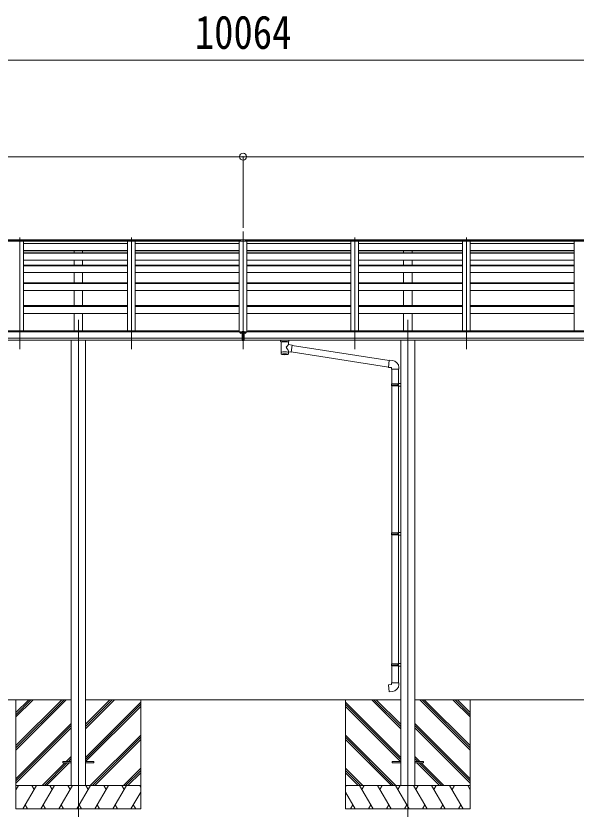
# Model space of a CAD drawing. Units: millimetres at full size; details may follow other scales. Extents: x -12578 to 12718, y -8779 to 8681.
# Drawn here: x 2381 to 5973, y -5230 to -141 of the extents above; entities that cross this region are included whole.
import ezdxf
from ezdxf.enums import TextEntityAlignment as Align

# ---------------------------------------------------------------- set-up
doc = ezdxf.new("R2010")
doc.units = ezdxf.units.MM
doc.header["$LTSCALE"] = 45
doc.header["$PDMODE"] = 32
doc.header["$PDSIZE"] = 45
for name, color, linetype, lineweight in [('0-0_0', 7, 'Continuous', 9), ('0-1_本体', 4, 'Continuous', 9), ('0-2_部品', 7, 'Continuous', 9), ('0-3_ELV2', 4, 'Continuous', 9), ('0-4_TABLE1', 7, 'Continuous', 9), ('0-8_PARTS2', 2, 'Continuous', 9), ('0-A_寸法', 6, 'Continuous', 9)]:
    doc.layers.add(name, color=color, linetype=linetype, lineweight=lineweight)
doc.styles.add('ＭＳ ゴシック', font='')
doc.styles.get('ＭＳ ゴシック').set_extended_font_data('MS Gothic')

msp = doc.modelspace()

# ---------------------------------------------------------------- linework, layer by layer
at = {"layer": '0-0_0'}
for p, q in [((-73.35, -4528.76), (2736.25, -4528.76)), ((2381.45, -4528.76), (2381.45, -5228.76)), ((2381.45, -4822.94), (2675.63, -4528.76)), ((2381.45, -4837.08), (2689.77, -4528.76)), ((2381.45, -4851.22), (2703.91, -4528.76)), ((2381.45, -4639.09), (2491.78, -4528.76)), ((2381.45, -4624.95), (2477.64, -4528.76)), ((2381.45, -4610.81), (2463.49, -4528.76)), ((2826.65, -4714.39), (3012.28, -4528.76)), ((2826.65, -4700.25), (2998.14, -4528.76)), ((2826.65, -4686.11), (2983.99, -4528.76)), ((2826.65, -4528.76), (4508.25, -4528.76)), ((4848.29, -4528.75), (3166.69, -4528.77)), ((3181.45, -4528.76), (3181.45, -5228.76)), ((4493.49, -4528.75), (4493.5, -5228.75)), ((4848.29, -4714.38), (4662.65, -4528.75)), ((4848.29, -4700.24), (4676.8, -4528.75)), ((4848.29, -4686.09), (4690.94, -4528.75)), ((7748.29, -4528.7), (4938.69, -4528.75)), ((5293.49, -4851.2), (4971.02, -4528.75)), ((5293.49, -4837.06), (4985.16, -4528.75)), ((5293.49, -4822.92), (4999.31, -4528.75)), ((5293.49, -4639.07), (5183.15, -4528.74)), ((5293.49, -4624.93), (5197.3, -4528.74)), ((5293.49, -4610.79), (5211.44, -4528.74)), ((5293.49, -4528.74), (5293.5, -5228.74)), ((2826.65, -4898.24), (3181.45, -4543.44)), ((2826.65, -4912.38), (3181.45, -4557.58)), ((2828.06, -4925.11), (3181.45, -4571.73)), ((4848.29, -4898.22), (4493.49, -4543.43)), ((4848.29, -4912.37), (4493.49, -4557.57)), ((4846.88, -4925.09), (4493.49, -4571.72)), ((2381.45, -5035.07), (2736.25, -4680.27)), ((5293.49, -5035.05), (4938.69, -4680.26)), ((2381.45, -5049.21), (2736.25, -4694.42)), ((2381.45, -5063.36), (2736.25, -4708.56)), ((5293.49, -5049.19), (4938.69, -4694.4)), ((5293.49, -5063.33), (4938.69, -4708.54)), ((2858.26, -5078.76), (3181.45, -4755.57)), ((2872.4, -5078.76), (3181.45, -4769.72)), ((4816.69, -5078.75), (4493.49, -4755.56)), ((4802.54, -5078.75), (4493.49, -4769.71)), ((2886.54, -5078.76), (3181.45, -4783.86)), ((4788.4, -5078.75), (4493.49, -4783.85)), ((2549.89, -5078.76), (2694.54, -4934.11)), ((2564.03, -5078.76), (2708.69, -4934.11)), ((2578.17, -5078.76), (2722.83, -4934.11)), ((2703.54, -4925.11), (2736.25, -4892.41)), ((2717.69, -4925.11), (2736.25, -4906.55)), ((2731.83, -4925.11), (2736.25, -4920.69)), ((4971.4, -4925.09), (4938.69, -4892.39)), ((4957.25, -4925.09), (4938.69, -4906.53)), ((4943.11, -4925.09), (4938.69, -4920.67)), ((5096.77, -5078.74), (4952.11, -4934.09)), ((5110.91, -5078.74), (4966.25, -4934.09)), ((5125.05, -5078.74), (4980.4, -4934.09)), ((3070.39, -5078.76), (3181.45, -4967.7)), ((3084.53, -5078.76), (3181.45, -4981.85)), ((4604.55, -5078.75), (4493.49, -4967.69)), ((4590.41, -5078.75), (4493.49, -4981.84)), ((3098.67, -5079.61), (3181.45, -4996.83)), ((4576.27, -5079.6), (4493.49, -4996.82)), ((3181.45, -5078.76), (2381.45, -5078.76)), ((2381.45, -5106.27), (2397.33, -5078.76)), ((2426.19, -5228.76), (2512.8, -5078.76)), ((2497.8, -5104.74), (2482.8, -5078.76)), ((2541.66, -5228.76), (2628.27, -5078.76)), ((2613.27, -5104.75), (2598.26, -5078.76)), ((2657.13, -5228.76), (2743.74, -5078.76)), ((2728.74, -5104.74), (2713.73, -5078.76)), ((2772.6, -5228.76), (2859.21, -5078.76)), ((2844.21, -5104.74), (2829.2, -5078.76)), ((2888.07, -5228.76), (2974.68, -5078.76)), ((2959.68, -5104.74), (2944.68, -5078.76)), ((3003.54, -5228.76), (3090.15, -5078.76)), ((3060.15, -5078.76), (3075.15, -5104.74)), ((3175.62, -5078.76), (3181.45, -5088.86)), ((4493.49, -5078.75), (5293.49, -5078.74)), ((4499.33, -5078.75), (4493.5, -5088.85)), ((4671.4, -5228.75), (4584.8, -5078.75)), ((4614.8, -5078.75), (4599.8, -5104.73)), ((4786.87, -5228.75), (4700.27, -5078.75)), ((4715.27, -5104.73), (4730.27, -5078.75)), ((4902.34, -5228.75), (4815.74, -5078.75)), ((4830.74, -5104.73), (4845.74, -5078.75)), ((5017.81, -5228.74), (4931.21, -5078.75)), ((4946.21, -5104.73), (4961.21, -5078.75)), ((5133.28, -5228.74), (5046.68, -5078.74)), ((5061.68, -5104.73), (5076.68, -5078.74)), ((5248.75, -5228.74), (5162.15, -5078.74)), ((5177.15, -5104.72), (5192.15, -5078.74)), ((5293.5, -5106.24), (5277.62, -5078.74)), ((3119.01, -5228.76), (3181.45, -5120.63)), ((4555.93, -5228.75), (4493.5, -5120.62)), ((2381.45, -5228.76), (3181.45, -5228.76)), ((2441.19, -5202.78), (2456.19, -5228.76)), ((2556.66, -5202.78), (2571.66, -5228.76)), ((2672.13, -5202.78), (2687.13, -5228.76)), ((2787.6, -5202.78), (2802.6, -5228.76)), ((2903.07, -5202.78), (2918.07, -5228.76)), ((3018.54, -5202.78), (3033.54, -5228.76)), ((3134.01, -5202.78), (3149.01, -5228.76)), ((5293.5, -5228.74), (4493.5, -5228.75)), ((4540.93, -5202.77), (4525.93, -5228.75)), ((4656.4, -5202.77), (4641.4, -5228.75)), ((4771.87, -5202.77), (4756.87, -5228.75)), ((4887.34, -5202.77), (4872.34, -5228.75)), ((5002.81, -5202.76), (4987.81, -5228.74)), ((5118.28, -5202.76), (5103.28, -5228.74)), ((5233.75, -5202.76), (5218.75, -5228.74))]:
    msp.add_line(p, q, dxfattribs=at)
at = {"layer": '0-1_本体'}
for p, q in [((3820.95, -1586.28), (-1162.55, -1586.28)), ((3820.95, -1587.18), (-1162.55, -1587.18)), ((-1159.05, -1579.08), (3820.95, -1579.08)), ((3820.95, -1580.65), (-1159.05, -1580.65)), ((2430.45, -1587.18), (2430.45, -2161.99)), ((3096.45, -1602.38), (2430.45, -1602.38)), ((3096.45, -1587.18), (3096.45, -2161.99)), ((3146.45, -1587.18), (3146.45, -2161.99)), ((3812.45, -1602.38), (3146.45, -1602.38)), ((3812.45, -1587.18), (3812.45, -2168.4)), ((8833.93, -1579), (3853.94, -1579.08)), ((3853.94, -1580.65), (8833.93, -1580.57)), ((3853.94, -1586.28), (8837.43, -1586.2)), ((3853.94, -1587.18), (8837.43, -1587.1)), ((3862.44, -1587.18), (3862.45, -2168.4)), ((3862.44, -1602.38), (4528.44, -1602.37)), ((4528.44, -1587.17), (4528.45, -2161.98)), ((4578.44, -1587.17), (4578.45, -2161.98)), ((4578.44, -1602.37), (5244.44, -1602.36)), ((5244.44, -1587.16), (5244.45, -2161.97)), ((5294.44, -1587.16), (5294.45, -2161.97)), ((5294.44, -1602.36), (5960.44, -1602.35)), ((5960.44, -1587.15), (5960.45, -2161.96)), ((3096.45, -1645.92), (2430.45, -1645.92)), ((3096.45, -1646.99), (2430.45, -1646.99)), ((3096.45, -1648.29), (2430.45, -1648.29)), ((2430.45, -1661.49), (3096.45, -1661.49)), ((2430.45, -1664.06), (3096.45, -1664.06)), ((2753.95, -1661.49), (2753.95, -1648.29)), ((2808.95, -1661.49), (2808.95, -1648.29)), ((3812.45, -1645.92), (3146.45, -1645.92)), ((3812.45, -1646.99), (3146.45, -1646.99)), ((3812.45, -1648.29), (3146.45, -1648.29)), ((3146.45, -1661.49), (3812.45, -1661.49)), ((3146.45, -1664.06), (3812.45, -1664.06)), ((3862.44, -1645.92), (4528.44, -1645.91)), ((3862.44, -1646.99), (4528.44, -1646.98)), ((3862.44, -1648.29), (4528.44, -1648.28)), ((4528.44, -1661.48), (3862.44, -1661.49)), ((4528.44, -1664.05), (3862.44, -1664.06)), ((4578.44, -1645.91), (5244.44, -1645.9)), ((4578.44, -1646.98), (5244.44, -1646.97)), ((4578.44, -1648.28), (5244.44, -1648.27)), ((5244.44, -1661.46), (4578.44, -1661.47)), ((5244.44, -1664.04), (4578.44, -1664.05)), ((4865.94, -1661.47), (4865.94, -1648.28)), ((4920.94, -1661.47), (4920.94, -1648.28)), ((5294.44, -1645.9), (5960.44, -1645.89)), ((5294.44, -1646.97), (5960.44, -1646.96)), ((5294.44, -1648.27), (5960.44, -1648.26)), ((5960.44, -1661.45), (5294.44, -1661.46)), ((5960.44, -1664.03), (5294.44, -1664.04)), ((2430.45, -1708.8), (3096.45, -1708.8)), ((2753.95, -1740.28), (2753.95, -1708.8)), ((2808.95, -1740.28), (2808.95, -1708.8)), ((3146.45, -1708.8), (3812.45, -1708.8)), ((4528.44, -1708.79), (3862.44, -1708.8)), ((5244.44, -1708.78), (4578.44, -1708.79)), ((4865.94, -1740.26), (4865.94, -1708.79)), ((4920.94, -1740.26), (4920.94, -1708.78)), ((5960.44, -1708.77), (5294.44, -1708.78)), ((2430.45, -1740.28), (3096.45, -1740.28)), ((2430.45, -1744.26), (3096.45, -1744.26)), ((3146.45, -1740.28), (3812.45, -1740.28)), ((3146.45, -1744.26), (3812.45, -1744.26)), ((4528.44, -1740.27), (3862.44, -1740.28)), ((4528.44, -1744.25), (3862.44, -1744.26)), ((5244.44, -1740.26), (4578.44, -1740.27)), ((5244.44, -1744.24), (4578.44, -1744.25)), ((5960.44, -1740.24), (5294.44, -1740.25)), ((5960.44, -1744.23), (5294.44, -1744.24)), ((2430.45, -1788.71), (3096.45, -1788.71)), ((2753.95, -1853.13), (2753.95, -1788.71)), ((2808.95, -1853.13), (2808.95, -1788.71)), ((3146.45, -1788.71), (3812.45, -1788.71)), ((4528.44, -1788.7), (3862.44, -1788.71)), ((5244.44, -1788.68), (4578.44, -1788.69)), ((4865.94, -1853.11), (4865.94, -1788.69)), ((4920.94, -1853.11), (4920.94, -1788.69)), ((5960.44, -1788.67), (5294.44, -1788.68)), ((2430.45, -1853.13), (3096.45, -1853.13)), ((2430.45, -1858.51), (3096.45, -1858.51)), ((3146.45, -1853.13), (3812.45, -1853.13)), ((3146.45, -1858.51), (3812.45, -1858.51)), ((4528.44, -1853.12), (3862.44, -1853.13)), ((4528.44, -1858.5), (3862.44, -1858.51)), ((5244.44, -1853.11), (4578.44, -1853.12)), ((5244.44, -1858.48), (4578.44, -1858.5)), ((5960.44, -1853.1), (5294.44, -1853.11)), ((5960.44, -1858.47), (5294.44, -1858.48)), ((2430.45, -1902.56), (3096.45, -1902.56)), ((2753.95, -1999.77), (2753.95, -1902.56)), ((2808.95, -1999.77), (2808.95, -1902.56)), ((3146.45, -1902.56), (3812.45, -1902.56)), ((4528.44, -1902.55), (3862.44, -1902.56)), ((5244.44, -1902.54), (4578.44, -1902.55)), ((4865.94, -1999.75), (4865.94, -1902.55)), ((4920.94, -1999.75), (4920.94, -1902.55)), ((5960.44, -1902.53), (5294.44, -1902.54)), ((2430.45, -1999.77), (3096.45, -1999.77)), ((2430.45, -2006.53), (3096.45, -2006.53)), ((3146.45, -1999.77), (3812.45, -1999.77)), ((3146.45, -2006.53), (3812.45, -2006.53)), ((4528.44, -1999.75), (3862.44, -1999.76)), ((4528.44, -2006.52), (3862.44, -2006.53)), ((5244.44, -1999.74), (4578.44, -1999.75)), ((5244.44, -2006.51), (4578.44, -2006.52)), ((5960.44, -1999.73), (5294.44, -1999.74)), ((5960.44, -2006.49), (5294.44, -2006.51)), ((2430.45, -2050.09), (3096.45, -2050.09)), ((2753.95, -2161.99), (2753.95, -2050.09)), ((2808.95, -2161.99), (2808.95, -2050.09)), ((3146.45, -2050.09), (3812.45, -2050.09)), ((4528.44, -2050.08), (3862.44, -2050.09)), ((5244.44, -2050.07), (4578.44, -2050.08)), ((4865.95, -2161.97), (4865.94, -2050.08)), ((4920.95, -2161.97), (4920.94, -2050.08)), ((5960.44, -2050.06), (5294.44, -2050.07)), ((3830.95, -2168.4), (-1168.05, -2168.4)), ((3807.45, -2161.99), (-1144.55, -2161.99)), ((3807.45, -2168.4), (3807.45, -2162.07)), ((3843.95, -2168.4), (8842.95, -2168.33)), ((3867.45, -2161.99), (8819.45, -2161.91)), ((3867.45, -2168.4), (3867.45, -2162.07)), ((-1168.05, -2209.99), (3830.95, -2209.99)), ((3830.95, -2221.84), (-1168.05, -2221.77)), ((2736.25, -2223.55), (2736.25, -5078.76)), ((2826.65, -2223.55), (2826.65, -5078.76)), ((8842.95, -2209.92), (3843.95, -2209.99)), ((3843.95, -2221.84), (8842.95, -2221.69)), ((4848.25, -2223.54), (4848.29, -5078.75)), ((4938.65, -2223.53), (4938.69, -5078.75))]:
    msp.add_line(p, q, dxfattribs=at)
at = {"layer": '0-2_部品'}
for p, q in [((4077.95, -2227.84), (4077.95, -2221.72)), ((4082.05, -2232.34), (4082.03, -2312.63)), ((4127.85, -2249.91), (4127.85, -2232.33)), ((4131.95, -2227.84), (4131.95, -2221.72)), ((4153.07, -2253.82), (4127.85, -2249.91)), ((4153.07, -2253.82), (4146.05, -2299.08)), ((4774.18, -2352.23), (4152.76, -2255.83)), ((4127.86, -2312.63), (4127.85, -2296)), ((4127.85, -2296.26), (4146.05, -2299.08)), ((4770.51, -2394.16), (4146.32, -2297.34)), ((4795.17, -2352.29), (4774.33, -2350.47)), ((4790.25, -2408.04), (4836.25, -2408.04)), ((4792.25, -2408.04), (4792.25, -2502.18)), ((4834.25, -2408.04), (4834.25, -2499.62)), ((4836.25, -2408.04), (4836.25, -2397.12)), ((4790.25, -2504.18), (4791.25, -2502.18)), ((4790.25, -2504.18), (4834.25, -2504.18)), ((4790.25, -2504.18), (4790.25, -2512.18)), ((4790.25, -2512.18), (4834.25, -2512.18)), ((4790.25, -2512.18), (4791.25, -2514.18)), ((4791.25, -2502.18), (4834.25, -2502.18)), ((4791.25, -2514.18), (4834.25, -2514.18)), ((4792.25, -2514.18), (4792.27, -3458.37)), ((4829.77, -2504.18), (4829.34, -2502.18)), ((4832.25, -2499.68), (4848.25, -2499.21)), ((4832.25, -2501.68), (4832.25, -2499.68)), ((4832.25, -2501.68), (4834.25, -2501.68)), ((4832.25, -2516.68), (4832.25, -2514.68)), ((4832.25, -2516.68), (4848.25, -2517.15)), ((4834.25, -2516.74), (4834.27, -3455.81)), ((4848.25, -2499.21), (4848.25, -2517.15)), ((4790.27, -3460.37), (4791.27, -3458.37)), ((4790.27, -3460.37), (4834.27, -3460.36)), ((4790.27, -3460.37), (4790.27, -3468.37)), ((4791.27, -3458.37), (4834.27, -3458.36)), ((4829.79, -3460.36), (4829.36, -3458.36)), ((4832.27, -3455.86), (4848.27, -3455.39)), ((4832.27, -3457.86), (4832.27, -3455.86)), ((4832.27, -3457.86), (4834.27, -3457.86)), ((4848.27, -3455.39), (4848.27, -3473.33)), ((4790.27, -3468.37), (4834.27, -3468.36)), ((4790.27, -3468.37), (4791.27, -3470.37)), ((4791.27, -3470.37), (4834.27, -3470.36)), ((4792.27, -3470.37), (4792.28, -4298.55)), ((4832.27, -3472.86), (4832.27, -3470.86)), ((4832.27, -3472.86), (4848.27, -3473.33)), ((4834.27, -3472.92), (4834.28, -4295.99)), ((4790.28, -4300.55), (4791.28, -4298.55)), ((4790.28, -4300.55), (4834.28, -4300.55)), ((4790.28, -4300.55), (4790.28, -4308.55)), ((4790.28, -4308.55), (4834.28, -4308.55)), ((4790.28, -4308.55), (4791.28, -4310.55)), ((4791.28, -4298.55), (4834.28, -4298.55)), ((4791.28, -4310.55), (4834.28, -4310.55)), ((4792.28, -4310.55), (4792.28, -4420.55)), ((4829.81, -4300.55), (4829.38, -4298.55)), ((4832.28, -4296.05), (4848.28, -4295.58)), ((4832.28, -4298.05), (4832.28, -4296.05)), ((4832.28, -4298.05), (4834.28, -4298.05)), ((4832.28, -4313.05), (4832.28, -4311.05)), ((4832.28, -4313.05), (4848.28, -4313.52)), ((4834.28, -4313.11), (4834.28, -4420.55)), ((4848.28, -4295.58), (4848.28, -4313.52)), ((4790.28, -4420.55), (4836.28, -4420.55)), ((4790.29, -4430.55), (4790.28, -4420.55)), ((4836.28, -4420.55), (4836.29, -4431.47))]:
    msp.add_line(p, q, dxfattribs=at)
at = {"layer": '0-2_部品', "color": 4}
for p, q in [((2681.45, -4925.11), (2681.45, -4934.11)), ((2681.45, -4925.11), (2736.25, -4925.11)), ((2681.45, -4934.11), (2736.25, -4934.11)), ((2826.65, -4925.11), (2881.45, -4925.11)), ((2826.65, -4934.11), (2881.45, -4934.11)), ((2881.45, -4925.11), (2881.45, -4934.11)), ((4793.49, -4925.09), (4793.49, -4934.09)), ((4848.29, -4925.09), (4793.49, -4925.09)), ((4848.29, -4934.09), (4793.49, -4934.09)), ((4993.49, -4925.09), (4938.69, -4925.09)), ((4993.49, -4934.09), (4938.69, -4934.09)), ((4993.49, -4925.09), (4993.49, -4934.09))]:
    msp.add_line(p, q, dxfattribs=at)
at = {"layer": '0-2_部品'}
for points in [[(4077.99, -2227.9), (4077.96, -2227.54), (4078.21, -2226.58), (4078.73, -2225.7), (4079.53, -2224.86), (4080.65, -2224.06), (4082.05, -2223.34)], [(4077.99, -2227.78), (4077.96, -2228.14), (4078.21, -2229.1), (4078.73, -2229.98), (4079.53, -2230.82), (4080.65, -2231.62), (4082.05, -2232.34)], [(4127.85, -2223.35), (4128.08, -2223.44), (4129.44, -2224.18), (4130.55, -2225.03), (4131.3, -2225.89), (4131.77, -2226.79), (4131.94, -2227.68)], [(4127.85, -2232.33), (4128.08, -2232.23), (4129.44, -2231.5), (4130.55, -2230.65), (4131.3, -2229.79), (4131.77, -2228.89), (4131.94, -2228)], [(4774.33, -2350.47), (4770.33, -2396.29), (4790.25, -2398.04), (4790.25, -2408.04)], [(4829.77, -2504.18), (4829.77, -2512.18), (4829.34, -2514.18)], [(4832.25, -2514.68), (4834.25, -2514.68), (4834.25, -2501.68)], [(4829.79, -3460.36), (4829.79, -3468.36), (4829.36, -3470.36)], [(4832.27, -3470.86), (4834.27, -3470.86), (4834.27, -3457.86)], [(4829.81, -4300.55), (4829.81, -4308.55), (4829.38, -4310.55)], [(4832.28, -4311.05), (4834.28, -4311.05), (4834.28, -4298.05)], [(4795.21, -4476.3), (4774.37, -4478.12), (4770.36, -4432.3), (4790.29, -4430.55)]]:
    msp.add_lwpolyline(points, dxfattribs=at)
for centre, radius, start, end in [((4095.02, -2273.06), 51.38, 92.46214, 104.62051), ((4114.9, -2273.06), 51.38, 75.38125, 87.53962), ((4791.25, -2397.12), 45, 0.00088, 85.00088), ((4791.29, -4431.47), 45, 275.00088, 0.00088)]:
    msp.add_arc(centre, radius, start, end, dxfattribs=at)
for centre, major_axis, ratio, start_param, end_param in [((4104.95, -2233.53), (-22.91, -0.42), 0.072511, 4.711586, 6.2823824), ((4104.97, -2231.9), (-22.91, -0.42), 0.072511, 4.711586, 6.2823824), ((4104.92, -2231.91), (22.92, -0.42), 0.07247, 0.0008089, 1.5716053), ((4104.92, -2233.53), (22.92, -0.42), 0.07247, 0.0008089, 1.5716053), ((4115.95, -2227.84), (16, 0), 0.361356, 0, 0.0194874), ((4115.95, -2227.84), (16, 0), 0.361356, 6.2636979, 6.2831853), ((4104.95, -2269.46), (-22.81, 26.62), 0.234429, 3.1563334, 4.5976381), ((4107.5, -2272.11), (20.32, 22.25), 0.045535, 4.9756507, 6.2441899), ((4104.95, -2312.63), (22.92, 0), 0.101955, 6.2829723, 9.4248207), ((4104.95, -2312.63), (22.92, 0), 0.101955, 3.1415499, 6.2833984), ((4104.95, -2300.19), (22.91, 0), 0.122865, 6.2831853, 9.424778)]:
    msp.add_ellipse(centre, major_axis=major_axis, ratio=ratio, start_param=start_param, end_param=end_param, dxfattribs=at)
at = {"layer": '0-3_ELV2'}
for p, q in [((3812.45, -1587.18), (3812.45, -2168.4)), ((3862.44, -1587.18), (3862.45, -2168.4)), ((3807.45, -2168.4), (3807.45, -2161.99)), ((3867.45, -2168.4), (3867.45, -2161.99))]:
    msp.add_line(p, q, dxfattribs=at)
at = {"layer": '0-4_TABLE1'}
for p, q in [((3837.45, -1577.08), (3820.95, -1578.09)), ((3853.95, -1578.09), (3837.45, -1577.08)), ((3837.45, -1577.85), (3820.95, -1578.85)), ((3820.95, -1578.09), (3820.95, -1587.32)), ((3837.45, -1578.57), (3820.95, -1579.58)), ((3837.45, -1578.96), (3820.95, -1579.84)), ((3828.19, -1587.66), (3837.45, -1587.78)), ((3853.95, -1578.85), (3837.45, -1577.85)), ((3853.95, -1579.58), (3837.45, -1578.57)), ((3837.45, -1586.85), (3837.45, -1578.96)), ((3853.95, -1579.84), (3837.45, -1578.96)), ((3846.71, -1587.66), (3837.45, -1587.78)), ((3853.95, -1578.09), (3853.95, -1587.32)), ((3822.97, -2173.72), (3822.97, -2175.37)), ((3822.97, -2174.62), (3823.97, -2174.62)), ((3823.97, -2175.37), (3823.97, -2173.72)), ((3824.97, -2174.47), (3825.97, -2174.47)), ((3830.95, -2166.04), (3830.95, -2224.9)), ((3849.92, -2174.47), (3848.92, -2174.47)), ((3850.92, -2173.72), (3850.92, -2175.37)), ((3850.92, -2174.62), (3851.92, -2174.62)), ((3851.92, -2175.37), (3851.92, -2173.72)), ((3830.95, -2211.74), (3843.95, -2211.74))]:
    msp.add_line(p, q, dxfattribs=at)
for points in [[(3837.45, -1578.96), (3837.45, -1578.57), (3837.45, -1577.85), (3837.45, -1577.08)], [(3820.95, -1586.64), (3837.45, -1586.85), (3853.95, -1586.64)], [(3821.97, -2173.57), (3820.97, -2173.57), (3820.97, -2174.47), (3821.97, -2174.47)], [(3823.97, -2172.67), (3823.97, -2171.77), (3822.97, -2171.77), (3822.97, -2172.67)], [(3822.97, -2175.37), (3822.97, -2176.27), (3823.97, -2176.27), (3823.97, -2175.37)], [(3825.97, -2174.47), (3825.97, -2173.57), (3824.97, -2173.57)], [(3830.95, -2166.04), (3843.95, -2166.04), (3843.95, -2224.9), (3830.95, -2224.9)], [(3848.92, -2174.47), (3848.92, -2173.57), (3849.92, -2173.57)], [(3850.92, -2172.67), (3850.92, -2171.77), (3851.92, -2171.77), (3851.92, -2172.67)], [(3851.92, -2175.37), (3851.92, -2176.27), (3850.92, -2176.27), (3850.92, -2175.37)], [(3852.92, -2173.57), (3853.92, -2173.57), (3853.92, -2174.47), (3852.92, -2174.47)]]:
    msp.add_lwpolyline(points, dxfattribs=at)
for centre, major_axis, ratio, start_param, end_param in [((3821.11, -1587.07), (8.19, -0.54), 0.030654, 4.6941949, 5.7567039), ((3853.78, -1587.07), (8.19, 0.54), 0.030654, 3.6680741, 4.730583), ((3823.47, -2174.02), (5.9, 0), 0.9, 6.2831853, 9.424778), ((3821.97, -2172.67), (-1, 0), 0.9, 1.5707963, 3.1415927), ((3821.97, -2175.37), (1, 0), 0.9, 6.2831853, 7.8539816), ((3821.97, -2173.72), (1, 0), 0.9, 6.2831853, 6.9023328), ((3824.97, -2172.67), (1, 0), 0.9, 3.1415927, 4.712389), ((3824.97, -2173.72), (-1, 0), 0.9, 5.6640378, 6.2831853), ((3824.97, -2175.37), (-1, 0), 0.9, 4.712389, 6.2831853), ((3851.42, -2174.02), (-5.9, 0), 0.9, 3.1415927, 6.2831853), ((3849.92, -2172.67), (-1, 0), 0.9, 1.5707963, 3.1415927), ((3849.92, -2175.37), (1, 0), 0.9, 6.2831853, 7.8539816), ((3849.92, -2173.72), (1, 0), 0.9, 6.2831853, 6.9023328), ((3852.92, -2172.67), (1, 0), 0.9, 3.1415927, 4.712389), ((3852.92, -2173.72), (-1, 0), 0.9, 5.6640378, 6.2831853), ((3852.92, -2175.37), (-1, 0), 0.9, 4.712389, 6.2831853)]:
    msp.add_ellipse(centre, major_axis=major_axis, ratio=ratio, start_param=start_param, end_param=end_param, dxfattribs=at)
for centre, major_axis in [((3823.47, -2173.72), (5.9, 0)), ((3851.42, -2173.72), (-5.9, 0))]:
    msp.add_ellipse(centre, major_axis=major_axis, ratio=0.9, dxfattribs=at)
at = {"layer": '0-8_PARTS2'}
for p, q in [((3837.44, -1525.75), (3837.45, -2279.53)), ((2405.45, -2279.53), (2405.45, -1563.06)), ((3121.45, -2279.53), (3121.45, -1563.06)), ((4553.45, -2279.52), (4553.44, -1563.05)), ((5269.45, -2279.51), (5269.44, -1563.04)), ((2781.45, -2090.73), (2781.45, -5302.3)), ((4893.44, -2090.71), (4893.5, -5302.28))]:
    msp.add_line(p, q, dxfattribs=at)
at = {"layer": '0-A_寸法'}
for p, q in [((-1194.59, -426.47), (8869.46, -426.47)), ((-1174.55, -1044.87), (3837.44, -1044.87)), ((8849.42, -1044.79), (3837.43, -1044.87)), ((3837.44, -1044.87), (3837.44, -1500.44))]:
    msp.add_line(p, q, dxfattribs=at)
msp.add_point((3837.44, -1044.87), dxfattribs=at)

# ---------------------------------------------------------------- texts
at = {"layer": '0-A_寸法', "color": 7, "style": 'ＭＳ ゴシック', "width": 0.85}
msp.add_text('10064', height=214.4, dxfattribs=at).set_placement((3528.06, -417.47), align=Align.BOTTOM_LEFT)

doc.saveas('drawing.dxf')
